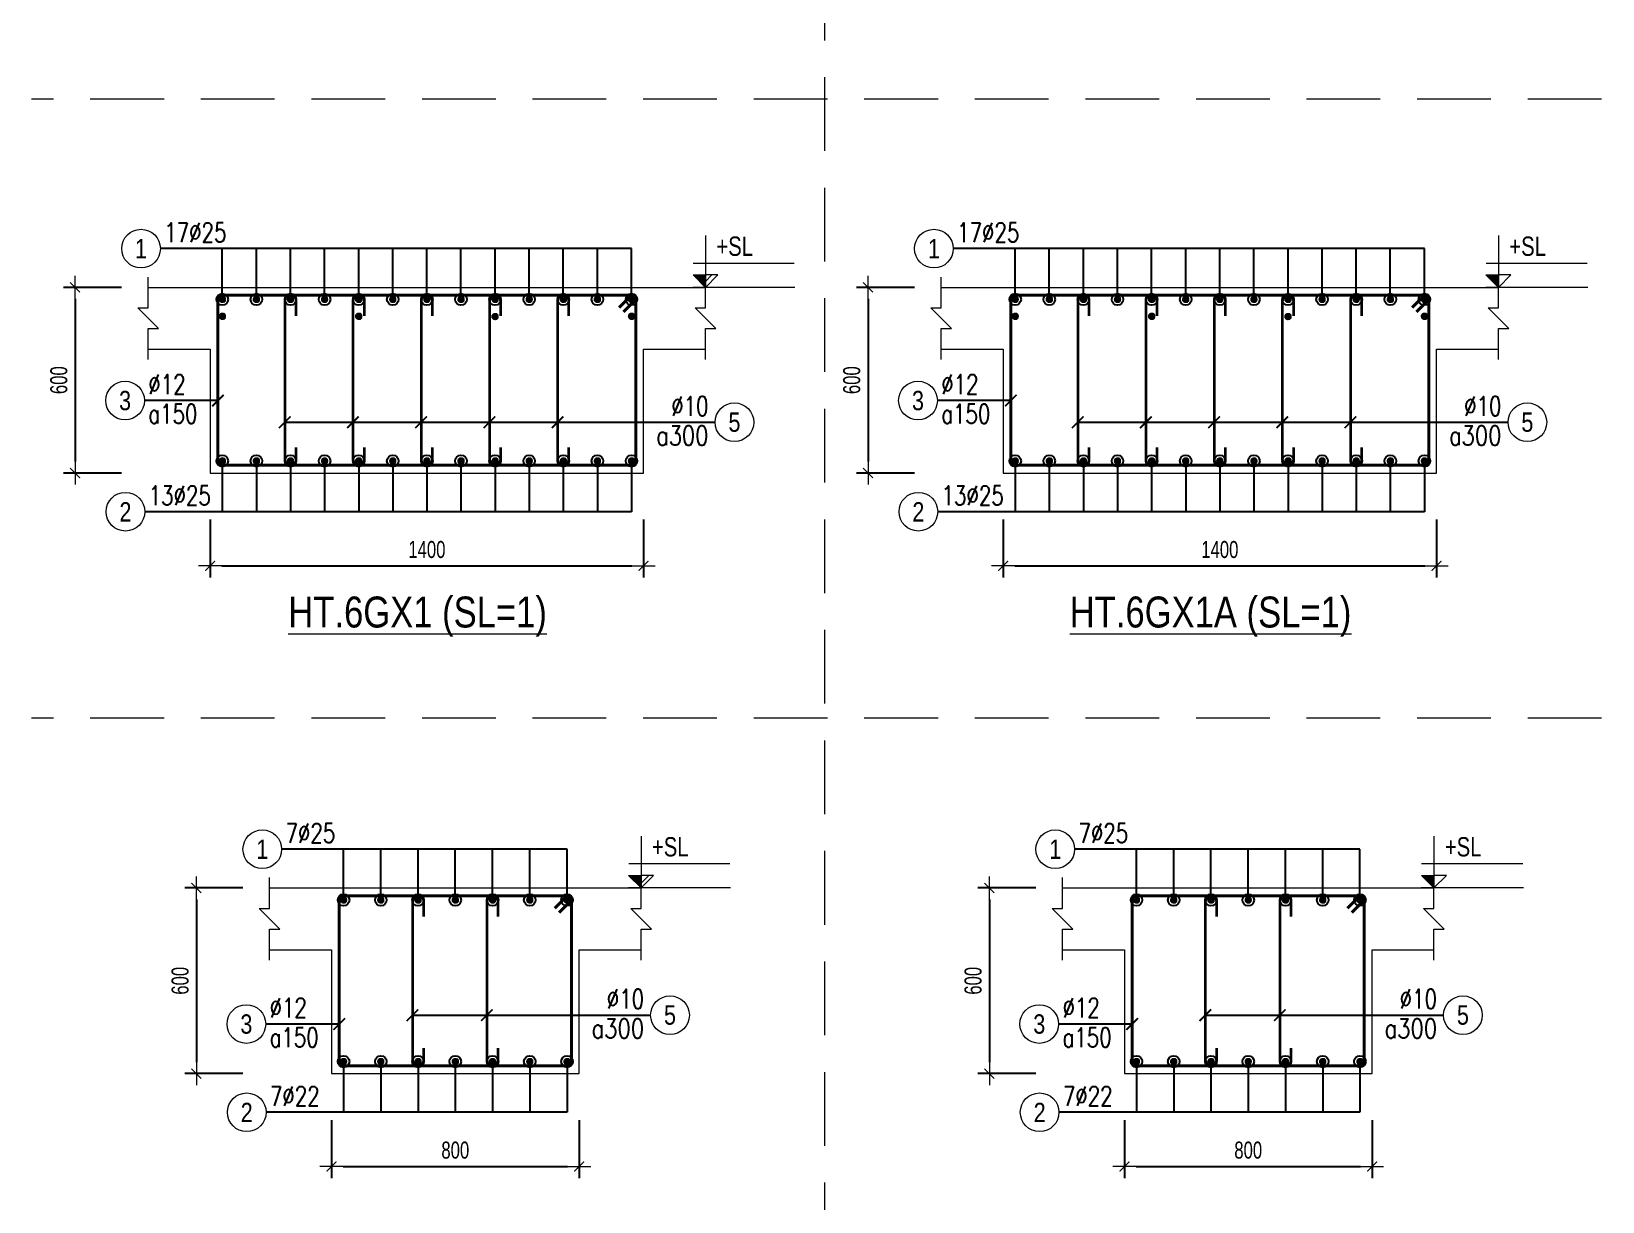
# Model space of a CAD drawing. Header units: millimetres. Extents: x 225489 to 327520, y -235866 to -221866.
# Drawn here: x 246514 to 251590, y -229428 to -225647 of the extents above; entities that cross this region are included whole.
import ezdxf
from ezdxf.enums import TextEntityAlignment as Align

# ---------------------------------------------------------------- set-up
doc = ezdxf.new("R2010")
doc.units = ezdxf.units.MM
doc.header["$PDMODE"] = 3
doc.linetypes.add('HIDDEN2', pattern=[4.762499999999999, 3.175, -1.5875])
doc.layers.get('0').update_dxf_attribs({"lineweight": 20})
doc.layers.get('Defpoints').update_dxf_attribs({"color": 151, "lineweight": 9})
for name, color, linetype, lineweight in [('NDC_S_ANNO', 7, 'Continuous', 20), ('NDC_S_CONTINUOUS', 3, 'Continuous', 20), ('NDC_S_DIM', 1, 'Continuous', 15), ('NDC_S_HIDDEN', 8, 'HIDDEN2', 13), ('NDC_S_REBAR', 4, 'Continuous', 35), ('NDC_S_STIRRUP', 4, 'Continuous', 40), ('NDC_S_TEXT SYMBOL', 7, 'Continuous', 20), ('NDC_S_THIN LINE', 8, 'Continuous', 9), ('NDC_S_VN TEXT', 7, 'Continuous', 20)]:
    doc.layers.add(name, color=color, linetype=linetype, lineweight=lineweight)
doc.styles.add('ARIAL', font='arial.ttf', dxfattribs={"width": 0.8})
doc.styles.add('NDC_ANNO', font='', dxfattribs={"width": 0.8})
doc.styles.add('NDC_DIM', font='', dxfattribs={"width": 0.75})
doc.styles.add('NDC_EN TXT', font='romans.shx', dxfattribs={"width": 0.8})
doc.styles.get('NDC_ANNO').set_extended_font_data('Dotum')
doc.styles.get('NDC_DIM').set_extended_font_data('Dotum')
doc.dimstyles.new('NDC_dim_25', dxfattribs={"dimscale": 25, "dimtxt": 2.2, "dimasz": 1.5, "dimexe": 1.5, "dimexo": 2.5, "dimgap": 1, "dimtad": 1, "dimdec": 0, "dimzin": 0, "dimdsep": 46, "dimtxsty": 'NDC_DIM', "dimblk": 'DIMMARK', "dimcen": 0.09, "dimdle": 1.2, "dimclrd": 1, "dimclre": 1, "dimclrt": 3, "dimadec": 0, "dimazin": 0, "dimtfac": 1, "dimtdec": 0, "dimtix": 1, "dimtofl": 0, "dimtmove": 0, "dimatfit": 3, "dimfxl": 6, "dimfxlon": 1, "dimtolj": 1, "dimtzin": 0, "dimarcsym": 0})

# ---------------------------------------------------------------- blocks, each defined once
blk = doc.blocks.new('kata_block_TD')
at = {"color": 6, "linetype": 'ByBlock', "lineweight": -2, "style": 'ARIAL', "width": 0.8}
blk.add_attdef('SECTDET2', text='', height=5, dxfattribs=at).set_placement((0, 7.970649532882817), align=Align.CENTER)
at = {"color": 0, "linetype": 'ByBlock', "lineweight": -2, "style": 'ARIAL', "width": 0.8}
blk.add_attdef('SECTDET1', text='', height=5, dxfattribs=at).set_placement((0, 1.470649532882817), align=Align.CENTER)
at = {"color": 3, "lineweight": 25, "style": 'ARIAL', "width": 0.8}
blk.add_attdef('SSCALE', text='', height=2.5, dxfattribs=at).set_placement((0, -3.998868953555331), align=Align.CENTER)
blk = doc.blocks.new('kata_block_CT')
at = {"layer": 'NDC_S_ANNO'}
blk.add_hatch(color=3, dxfattribs=at).paths.add_polyline_path([(0, 1.596954857557648), (-1.612010908633238, 1.596954857557648), (0, 0)])
at = {"layer": 'NDC_S_ANNO', "ltscale": 50}
h = blk.add_hatch(dxfattribs=at)
h.set_pattern_fill('ANSI31', color=256, scale=1.406250541793835, style=0)
h.set_pattern_definition([(45.00000000000001, (0, 5.456968210637569e-12), (-3.157122508925224, 3.157122508925225), [])])
h.paths.add_polyline_path([(0, 1.596954857557648), (0, 0), (1.612010908924276, 1.596954857557648)])
for p, q in [((-1.592704896858777, 3.140833880479477), (11.46947077315417, 3.140833880479477)), ((11.56125648126181, 5.456968210637569e-12), (-1.63869572513795, 5.456968210637569e-12))]:
    blk.add_line(p, q, dxfattribs=at)
for points in [[(0, 6.69495074864426), (0, 0)], [(0, 0), (-1.612010908924276, 1.596954857557648), (0, 1.596954857557648)], [(0, 0), (1.612010908924276, 1.596954857557648), (0, 1.596954857557648)]]:
    blk.add_lwpolyline(points, dxfattribs=at)
at = {"layer": 'NDC_S_ANNO', "color": 8, "ltscale": 50}
blk.add_lwpolyline([(0, 0), (-1.612010908633238, 1.596954857557648), (0, 1.596954857557648)], dxfattribs=at)
at = {"layer": 'NDC_S_TEXT SYMBOL', "color": 3, "style": 'NDC_ANNO', "width": 0.8}
blk.add_attdef('CT', (1.409564409346785, 4.068271311703938), '', height=2.5, dxfattribs=at)
blk = doc.blocks.new('DIMMARK')
at = {"layer": 'NDC_S_DIM', "color": 1}
blk.add_line((-1.5, 0), (1, 0), dxfattribs=at)
at = {"layer": 'NDC_S_DIM', "color": 2, "const_width": 0.1}
blk.add_lwpolyline([(-0.4242640687119285, -0.4242640687119285), (0.4242640687119285, 0.4242640687119285)], dxfattribs=at)
blk = doc.blocks.new('*D110')
at = {"layer": 'Defpoints', "color": 0, "transparency": 16777216}
for p in [(247091.9141844605, -227073.9738189841), (248491.9141844605, -227073.9738189841), (248491.9141844605, -227373.9738189841)]:
    blk.add_point(p, dxfattribs=at)
at = {"layer": 'NDC_S_DIM', "color": 1, "lineweight": -2, "transparency": 16777216}
for p, q in [((247091.9141844605, -227223.9738189841), (247091.9141844605, -227411.4738189841)), ((248491.9141844605, -227223.9738189841), (248491.9141844605, -227411.4738189841)), ((247129.4141844605, -227373.9738189841), (248454.4141844605, -227373.9738189841))]:
    blk.add_line(p, q, dxfattribs=at)
at = {"layer": 'NDC_S_DIM', "color": 1, "lineweight": -2, "transparency": 16777216, "xscale": 37.5, "yscale": 37.5, "zscale": 37.5, "rotation": 180}
blk.add_blockref('DIMMARK', (247091.9141844605, -227373.9738189841), dxfattribs=at)
at = {"layer": 'NDC_S_DIM', "color": 1, "lineweight": -2, "transparency": 16777216, "xscale": 37.5, "yscale": 37.5, "zscale": 37.5}
blk.add_blockref('DIMMARK', (248491.9141844605, -227373.9738189841), dxfattribs=at)
at = {"layer": 'NDC_S_DIM', "color": 3, "transparency": 16777216, "insert": (247791.9141844605, -227321.4738189841), "char_height": 55.00000000000001, "attachment_point": 5, "style": 'NDC_DIM'}
blk.add_mtext('\\A1;1400', dxfattribs=at)
blk = doc.blocks.new('kata_block_THEP')
at = {"layer": 'NDC_S_REBAR', "color": 0}
for p, q in [((-0.5, 0), (0.5, 0)), ((-0.3535533905960619, 0.353553390592424), (0.3535533905960619, -0.353553390592424)), ((0.3535533905960619, 0.353553390592424), (-0.3535533905960619, -0.353553390592424)), ((0, 0.5), (0, -0.5))]:
    blk.add_line(p, q, dxfattribs=at)
at = {"layer": 'NDC_S_REBAR', "color": 0, "const_width": 0.08333333333333334}
blk.add_lwpolyline([(-0.5, -1.818989403545856e-12, 1), (0.5000000000145519, -1.818989403545856e-12, 1), (-0.5, -1.818989403545856e-12, 1)], format="xyb", dxfattribs=at)
blk = doc.blocks.new('*U11')
blk.add_circle((-2.5, 0), 2.5)
at = {"layer": 'NDC_S_VN TEXT', "color": 3, "style": 'NDC_EN TXT', "width": 0.75}
blk.add_attdef('DK1', (0.5, 0.8455043070534884), '', height=2.5, dxfattribs=at)
at = {"layer": 'NDC_S_VN TEXT', "color": 7, "style": 'ARIAL', "width": 0.8}
blk.add_attdef('SH2', text='', height=2.5, dxfattribs=at).set_placement((-2.5, 0), align=Align.MIDDLE)
blk = doc.blocks.new('*U12')
blk.add_circle((-2.5, 0), 2.5)
at = {"layer": 'NDC_S_VN TEXT', "color": 3, "style": 'NDC_EN TXT', "width": 0.75}
for tag, p in [('DK1', (0.5, 0.8455043070534884)), ('KC1', (0.5, -2.972544307831413))]:
    blk.add_attdef(tag, p, '', height=2.5, dxfattribs=at)
at = {"layer": 'NDC_S_VN TEXT', "color": 7, "style": 'ARIAL', "width": 0.8}
blk.add_attdef('SH2', text='', height=2.5, dxfattribs=at).set_placement((-2.5, 0), align=Align.MIDDLE)
blk = doc.blocks.new('*U15')
blk.add_circle((2.5, 0), 2.5)
at = {"layer": 'NDC_S_VN TEXT', "color": 3, "style": 'NDC_EN TXT'}
for tag, width, p in [('DK2', 0.75, (-0.85, 0.8455043070534884)), ('KC2', 0.8, (-0.85, -2.972544307831413))]:
    blk.add_attdef(tag, text='', height=2.5, dxfattribs=dict(at, width=width)).set_placement(p, align=Align.RIGHT)
at = {"layer": 'NDC_S_VN TEXT', "color": 7, "style": 'ARIAL', "width": 0.8}
blk.add_attdef('SH3', text='', height=2.5, dxfattribs=at).set_placement((2.5, 0), align=Align.MIDDLE)
blk = doc.blocks.new('*D111')
at = {"layer": 'Defpoints', "color": 0, "transparency": 16777216}
for p in [(247161.5873090049, -226473.9738189841), (246655.5873090049, -227073.9738189841), (247161.5873090049, -227073.9738189841)]:
    blk.add_point(p, dxfattribs=at)
at = {"layer": 'NDC_S_DIM', "color": 1, "lineweight": -2, "transparency": 16777216}
for p, q in [((246805.5873090049, -226473.9738189841), (246618.0873090049, -226473.9738189841)), ((246655.5873090049, -226511.4738189841), (246655.5873090049, -227036.4738189841)), ((246805.5873090049, -227073.9738189841), (246618.0873090049, -227073.9738189841))]:
    blk.add_line(p, q, dxfattribs=at)
at = {"layer": 'NDC_S_DIM', "color": 1, "lineweight": -2, "transparency": 16777216, "xscale": 37.5, "yscale": 37.5, "zscale": 37.5}
for p, rotation in [((246655.5873090049, -226473.9738189841), 90), ((246655.5873090049, -227073.9738189841), 270)]:
    blk.add_blockref('DIMMARK', p, dxfattribs=dict(at, rotation=rotation))
at = {"layer": 'NDC_S_DIM', "color": 3, "transparency": 16777216, "insert": (246603.0873090049, -226773.9738189841), "char_height": 55.00000000000001, "attachment_point": 5, "rotation": 90, "style": 'NDC_DIM'}
blk.add_mtext('\\A1;600', dxfattribs=at)
blk = doc.blocks.new('*D112')
at = {"layer": 'Defpoints', "color": 0, "transparency": 16777216}
for p in [(249653.4251218291, -227073.9738189841), (251053.4251218291, -227073.9738189841), (251053.4251218291, -227373.9738189841)]:
    blk.add_point(p, dxfattribs=at)
at = {"layer": 'NDC_S_DIM', "color": 1, "lineweight": -2, "transparency": 16777216}
for p, q in [((249653.4251218291, -227223.9738189841), (249653.4251218291, -227411.4738189841)), ((251053.4251218291, -227223.9738189841), (251053.4251218291, -227411.4738189841)), ((249690.9251218291, -227373.9738189841), (251015.9251218291, -227373.9738189841))]:
    blk.add_line(p, q, dxfattribs=at)
at = {"layer": 'NDC_S_DIM', "color": 1, "lineweight": -2, "transparency": 16777216, "xscale": 37.5, "yscale": 37.5, "zscale": 37.5, "rotation": 180}
blk.add_blockref('DIMMARK', (249653.4251218291, -227373.9738189841), dxfattribs=at)
at = {"layer": 'NDC_S_DIM', "color": 1, "lineweight": -2, "transparency": 16777216, "xscale": 37.5, "yscale": 37.5, "zscale": 37.5}
blk.add_blockref('DIMMARK', (251053.4251218291, -227373.9738189841), dxfattribs=at)
at = {"layer": 'NDC_S_DIM', "color": 3, "transparency": 16777216, "insert": (250353.4251218291, -227321.4738189841), "char_height": 55.00000000000001, "attachment_point": 5, "style": 'NDC_DIM'}
blk.add_mtext('\\A1;1400', dxfattribs=at)
blk = doc.blocks.new('*D113')
at = {"layer": 'Defpoints', "color": 0, "transparency": 16777216}
for p in [(249723.0982463734, -226473.9738189841), (249217.0982463734, -227073.9738189841), (249723.0982463734, -227073.9738189841)]:
    blk.add_point(p, dxfattribs=at)
at = {"layer": 'NDC_S_DIM', "color": 1, "lineweight": -2, "transparency": 16777216}
for p, q in [((249367.0982463734, -226473.9738189841), (249179.5982463734, -226473.9738189841)), ((249217.0982463734, -226511.4738189841), (249217.0982463734, -227036.4738189841)), ((249367.0982463734, -227073.9738189841), (249179.5982463734, -227073.9738189841))]:
    blk.add_line(p, q, dxfattribs=at)
at = {"layer": 'NDC_S_DIM', "color": 1, "lineweight": -2, "transparency": 16777216, "xscale": 37.5, "yscale": 37.5, "zscale": 37.5}
for p, rotation in [((249217.0982463734, -226473.9738189841), 90), ((249217.0982463734, -227073.9738189841), 270)]:
    blk.add_blockref('DIMMARK', p, dxfattribs=dict(at, rotation=rotation))
at = {"layer": 'NDC_S_DIM', "color": 3, "transparency": 16777216, "insert": (249164.5982463735, -226773.9738189841), "char_height": 55.00000000000001, "attachment_point": 5, "rotation": 90, "style": 'NDC_DIM'}
blk.add_mtext('\\A1;600', dxfattribs=at)
blk = doc.blocks.new('*D124')
at = {"layer": 'Defpoints', "color": 0, "transparency": 16777216}
for p in [(247483.7167519764, -229014.6993829713), (248283.7167519764, -229014.6993829713), (248283.7167519764, -229314.6993829713)]:
    blk.add_point(p, dxfattribs=at)
at = {"layer": 'NDC_S_DIM', "color": 1, "lineweight": -2, "transparency": 16777216}
for p, q in [((247483.7167519764, -229164.6993829713), (247483.7167519764, -229352.1993829713)), ((248283.7167519764, -229164.6993829713), (248283.7167519764, -229352.1993829713)), ((247521.2167519764, -229314.6993829713), (248246.2167519764, -229314.6993829713))]:
    blk.add_line(p, q, dxfattribs=at)
at = {"layer": 'NDC_S_DIM', "color": 1, "lineweight": -2, "transparency": 16777216, "xscale": 37.5, "yscale": 37.5, "zscale": 37.5, "rotation": 180}
blk.add_blockref('DIMMARK', (247483.7167519764, -229314.6993829713), dxfattribs=at)
at = {"layer": 'NDC_S_DIM', "color": 1, "lineweight": -2, "transparency": 16777216, "xscale": 37.5, "yscale": 37.5, "zscale": 37.5}
blk.add_blockref('DIMMARK', (248283.7167519764, -229314.6993829713), dxfattribs=at)
at = {"layer": 'NDC_S_DIM', "color": 3, "transparency": 16777216, "insert": (247883.7167519764, -229262.1993829713), "char_height": 55.00000000000001, "attachment_point": 5, "style": 'NDC_DIM'}
blk.add_mtext('\\A1;800', dxfattribs=at)
blk = doc.blocks.new('*D125')
at = {"layer": 'Defpoints', "color": 0, "transparency": 16777216}
for p in [(247553.3898765207, -228414.6993829713), (247047.3898765207, -229014.6993829713), (247553.3898765207, -229014.6993829713)]:
    blk.add_point(p, dxfattribs=at)
at = {"layer": 'NDC_S_DIM', "color": 1, "lineweight": -2, "transparency": 16777216}
for p, q in [((247197.3898765207, -228414.6993829713), (247009.8898765207, -228414.6993829713)), ((247047.3898765207, -228452.1993829713), (247047.3898765207, -228977.1993829713)), ((247197.3898765207, -229014.6993829713), (247009.8898765207, -229014.6993829713))]:
    blk.add_line(p, q, dxfattribs=at)
at = {"layer": 'NDC_S_DIM', "color": 1, "lineweight": -2, "transparency": 16777216, "xscale": 37.5, "yscale": 37.5, "zscale": 37.5}
for p, rotation in [((247047.3898765207, -228414.6993829713), 90), ((247047.3898765207, -229014.6993829713), 270)]:
    blk.add_blockref('DIMMARK', p, dxfattribs=dict(at, rotation=rotation))
at = {"layer": 'NDC_S_DIM', "color": 3, "transparency": 16777216, "insert": (246994.8898765208, -228714.6993829712), "char_height": 55.00000000000001, "attachment_point": 5, "rotation": 90, "style": 'NDC_DIM'}
blk.add_mtext('\\A1;600', dxfattribs=at)
blk = doc.blocks.new('*D126')
at = {"layer": 'Defpoints', "color": 0, "transparency": 16777216}
for p in [(250045.2276893449, -229014.6993829713), (250845.2276893449, -229014.6993829713), (250845.2276893449, -229314.6993829713)]:
    blk.add_point(p, dxfattribs=at)
at = {"layer": 'NDC_S_DIM', "color": 1, "lineweight": -2, "transparency": 16777216}
for p, q in [((250045.2276893449, -229164.6993829713), (250045.2276893449, -229352.1993829713)), ((250845.2276893449, -229164.6993829713), (250845.2276893449, -229352.1993829713)), ((250082.7276893449, -229314.6993829713), (250807.7276893449, -229314.6993829713))]:
    blk.add_line(p, q, dxfattribs=at)
at = {"layer": 'NDC_S_DIM', "color": 1, "lineweight": -2, "transparency": 16777216, "xscale": 37.5, "yscale": 37.5, "zscale": 37.5, "rotation": 180}
blk.add_blockref('DIMMARK', (250045.2276893449, -229314.6993829713), dxfattribs=at)
at = {"layer": 'NDC_S_DIM', "color": 1, "lineweight": -2, "transparency": 16777216, "xscale": 37.5, "yscale": 37.5, "zscale": 37.5}
blk.add_blockref('DIMMARK', (250845.2276893449, -229314.6993829713), dxfattribs=at)
at = {"layer": 'NDC_S_DIM', "color": 3, "transparency": 16777216, "insert": (250445.2276893449, -229262.1993829713), "char_height": 55.00000000000001, "attachment_point": 5, "style": 'NDC_DIM'}
blk.add_mtext('\\A1;800', dxfattribs=at)
blk = doc.blocks.new('*D127')
at = {"layer": 'Defpoints', "color": 0, "transparency": 16777216}
for p in [(250114.9008138892, -228414.6993829713), (249608.9008138892, -229014.6993829713), (250114.9008138892, -229014.6993829713)]:
    blk.add_point(p, dxfattribs=at)
at = {"layer": 'NDC_S_DIM', "color": 1, "lineweight": -2, "transparency": 16777216}
for p, q in [((249758.9008138892, -228414.6993829713), (249571.4008138892, -228414.6993829713)), ((249608.9008138892, -228452.1993829713), (249608.9008138892, -228977.1993829713)), ((249758.9008138892, -229014.6993829713), (249571.4008138892, -229014.6993829713))]:
    blk.add_line(p, q, dxfattribs=at)
at = {"layer": 'NDC_S_DIM', "color": 1, "lineweight": -2, "transparency": 16777216, "xscale": 37.5, "yscale": 37.5, "zscale": 37.5}
for p, rotation in [((249608.9008138892, -228414.6993829713), 90), ((249608.9008138892, -229014.6993829713), 270)]:
    blk.add_blockref('DIMMARK', p, dxfattribs=dict(at, rotation=rotation))
at = {"layer": 'NDC_S_DIM', "color": 3, "transparency": 16777216, "insert": (249556.4008138893, -228714.6993829712), "char_height": 55.00000000000001, "attachment_point": 5, "rotation": 90, "style": 'NDC_DIM'}
blk.add_mtext('\\A1;600', dxfattribs=at)

msp = doc.modelspace()

# ---------------------------------------------------------------- linework, layer by layer
at = {"layer": 'NDC_S_CONTINUOUS'}
for points in [[(246891.9141844605, -226473.9738189841), (247091.9141844605, -226473.9738189841), (247091.9141844605, -226473.9738189841), (248491.9141844605, -226473.9738189841), (248491.9141844605, -226473.9738189841), (248691.9141844605, -226473.9738189841)], [(249453.4251218291, -226473.9738189841), (249653.4251218291, -226473.9738189841), (249653.4251218291, -226473.9738189841), (251053.4251218291, -226473.9738189841), (251053.4251218291, -226473.9738189841), (251253.4251218291, -226473.9738189841)], [(246891.9141844605, -226673.9738189841), (247091.9141844605, -226673.9738189841), (247091.9141844605, -227073.9738189841), (248491.9141844605, -227073.9738189841), (248491.9141844605, -226673.9738189841), (248691.9141844605, -226673.9738189841)], [(249453.4251218291, -226673.9738189841), (249653.4251218291, -226673.9738189841), (249653.4251218291, -227073.9738189841), (251053.4251218291, -227073.9738189841), (251053.4251218291, -226673.9738189841), (251253.4251218291, -226673.9738189841)], [(247283.7167519764, -228414.6993829713), (247483.7167519764, -228414.6993829713), (247483.7167519764, -228414.6993829713), (248283.7167519764, -228414.6993829713), (248283.7167519764, -228414.6993829713), (248483.7167519764, -228414.6993829713)], [(249845.2276893449, -228414.6993829713), (250045.2276893449, -228414.6993829713), (250045.2276893449, -228414.6993829713), (250845.2276893449, -228414.6993829713), (250845.2276893449, -228414.6993829713), (251045.2276893449, -228414.6993829713)], [(247283.7167519764, -228614.6993829713), (247483.7167519764, -228614.6993829713), (247483.7167519764, -229014.6993829713), (248283.7167519764, -229014.6993829713), (248283.7167519764, -228614.6993829713), (248483.7167519764, -228614.6993829713)], [(249845.2276893449, -228614.6993829713), (250045.2276893449, -228614.6993829713), (250045.2276893449, -229014.6993829713), (250845.2276893449, -229014.6993829713), (250845.2276893449, -228614.6993829713), (251045.2276893449, -228614.6993829713)]]:
    msp.add_lwpolyline(points, dxfattribs=at)
at = {"layer": 'NDC_S_HIDDEN', "ltscale": 75}
for p, q in [((249075.8963880729, -221865.8761660784), (249075.8963880729, -235865.8761660625)), ((264444.9620122843, -225865.8761660739), (246514.3854507044, -225865.8761660738)), ((264444.9620122843, -227865.8761660716), (246514.3854507044, -227865.8761660715))]:
    msp.add_line(p, q, dxfattribs=at)
at = {"layer": 'NDC_S_REBAR'}
for points in [[(247369.8125213246, -226566.3185089174), (247369.8125213246, -226517.4053391076, 0.9999999999999999), (247332.9485213245, -226517.4053391076), (247332.9485213245, -227030.541818984, 0.9999999999999999), (247369.8125213246, -227030.541818984), (247369.8125213246, -226991.2849279752, -0.414213562)], [(247589.8798475965, -226566.3185089174), (247589.8798475965, -226517.4053391076, 0.9999999999999999), (247553.0158475965, -226517.4053391076), (247553.0158475965, -227030.541818984, 0.9999999999999999), (247589.8798475965, -227030.541818984), (247589.8798475965, -226991.2849279752, -0.414213562)], [(247810.2131809339, -226566.3185089174), (247810.2131809339, -226517.4053391076, 0.9999999999999999), (247773.3491809339, -226517.4053391076), (247773.3491809339, -227030.5418189841, 0.9999999999999999), (247810.2131809339, -227030.5418189841), (247810.2131809339, -226991.2849279752, -0.414213562)], [(248030.5465142713, -226566.3185089174), (248030.5465142713, -226517.4053391076, 0.9999999999999999), (247993.6825142713, -226517.4053391076), (247993.6825142713, -227030.5418189841, 0.9999999999999999), (248030.5465142713, -227030.5418189841), (248030.5465142713, -226991.2849279752, -0.414213562)], [(248250.8798476046, -226566.3185089175), (248250.8798476046, -226517.4053391076, 0.9999999999999999), (248214.0158476046, -226517.4053391076), (248214.0158476046, -227030.5418189841, 0.9999999999999999), (248250.8798476046, -227030.5418189841), (248250.8798476046, -226991.2849279753, -0.414213562)], [(249931.3234586931, -226566.3185089174), (249931.3234586931, -226517.4053391076, 0.9999999999999999), (249894.4594586931, -226517.4053391076), (249894.4594586931, -227030.541818984, 0.9999999999999999), (249931.3234586931, -227030.541818984), (249931.3234586931, -226991.2849279752, -0.414213562)], [(250151.3907849651, -226566.3185089174), (250151.3907849651, -226517.4053391076, 0.9999999999999999), (250114.526784965, -226517.4053391076), (250114.526784965, -227030.541818984, 0.9999999999999999), (250151.3907849651, -227030.541818984), (250151.3907849651, -226991.2849279752, -0.414213562)], [(250371.7241183025, -226566.3185089174), (250371.7241183025, -226517.4053391076, 0.9999999999999999), (250334.8601183024, -226517.4053391076), (250334.8601183024, -227030.5418189841, 0.9999999999999999), (250371.7241183025, -227030.5418189841), (250371.7241183025, -226991.2849279752, -0.414213562)], [(250592.0574516398, -226566.3185089174), (250592.0574516398, -226517.4053391076, 0.9999999999999999), (250555.1934516398, -226517.4053391076), (250555.1934516398, -227030.5418189841, 0.9999999999999999), (250592.0574516398, -227030.5418189841), (250592.0574516398, -226991.2849279752, -0.414213562)], [(250812.3907849731, -226566.3185089175), (250812.3907849731, -226517.4053391076, 0.9999999999999999), (250775.5267849731, -226517.4053391076), (250775.5267849731, -227030.5418189841, 0.9999999999999999), (250812.3907849731, -227030.5418189841), (250812.3907849731, -226991.2849279753, -0.414213562)], [(247781.9484221656, -228507.0440729046), (247781.9484221656, -228458.1309030947, 0.9999999999999999), (247745.0844221656, -228458.1309030947), (247745.0844221656, -228971.2673829712, 0.9999999999999999), (247781.9484221656, -228971.2673829712), (247781.9484221656, -228932.0104919624, -0.414213562)], [(248022.6150888321, -228507.0440729046), (248022.6150888321, -228458.1309030947, 0.9999999999999999), (247985.7510888321, -228458.1309030947), (247985.7510888321, -228971.2673829712, 0.9999999999999999), (248022.6150888321, -228971.2673829712), (248022.6150888321, -228932.0104919624, -0.414213562)], [(250343.4593595341, -228507.0440729046), (250343.4593595341, -228458.1309030947, 0.9999999999999999), (250306.5953595341, -228458.1309030947), (250306.5953595341, -228971.2673829712, 0.9999999999999999), (250343.4593595341, -228971.2673829712), (250343.4593595341, -228932.0104919624, -0.414213562)], [(250584.1260262006, -228507.0440729046), (250584.1260262006, -228458.1309030947, 0.9999999999999999), (250547.2620262006, -228458.1309030947), (250547.2620262006, -228971.2673829712, 0.9999999999999999), (250584.1260262006, -228971.2673829712), (250584.1260262006, -228932.0104919624, -0.414213562)]]:
    msp.add_lwpolyline(points, format="xyb", dxfattribs=at)
at = {"layer": 'NDC_S_STIRRUP'}
for points in [[(248412.9141844605, -226538.9738189841), (248452.9141844605, -226498.9738189841, -0.414213562), (248466.9141844605, -226512.9738189841), (248466.9141844605, -227034.9738189841, -0.414213562), (248452.9141844605, -227048.9738189841), (247130.9141844605, -227048.9738189841, -0.414213562), (247116.9141844605, -227034.9738189841), (247116.9141844605, -226512.9738189841, -0.414213562), (247130.9141844605, -226498.9738189841), (248452.9141844605, -226498.9738189841, -0.414213562), (248466.9141844605, -226512.9738189841), (248426.9141844605, -226552.9738189841)], [(250974.4251218291, -226538.9738189841), (251014.4251218291, -226498.9738189841, -0.414213562), (251028.4251218291, -226512.9738189841), (251028.4251218291, -227034.9738189841, -0.414213562), (251014.4251218291, -227048.9738189841), (249692.4251218291, -227048.9738189841, -0.414213562), (249678.4251218291, -227034.9738189841), (249678.4251218291, -226512.9738189841, -0.414213562), (249692.4251218291, -226498.9738189841), (251014.4251218291, -226498.9738189841, -0.414213562), (251028.4251218291, -226512.9738189841), (250988.4251218291, -226552.9738189841)], [(248204.7167519764, -228479.6993829713), (248244.7167519764, -228439.6993829713, -0.414213562), (248258.7167519764, -228453.6993829713), (248258.7167519764, -228975.6993829713, -0.414213562), (248244.7167519764, -228989.6993829713), (247522.7167519764, -228989.6993829713, -0.414213562), (247508.7167519764, -228975.6993829713), (247508.7167519764, -228453.6993829713, -0.414213562), (247522.7167519764, -228439.6993829713), (248244.7167519764, -228439.6993829713, -0.414213562), (248258.7167519764, -228453.6993829713), (248218.7167519764, -228493.6993829713)], [(250766.2276893449, -228479.6993829713), (250806.2276893449, -228439.6993829713, -0.414213562), (250820.2276893449, -228453.6993829713), (250820.2276893449, -228975.6993829713, -0.414213562), (250806.2276893449, -228989.6993829713), (250084.2276893449, -228989.6993829713, -0.414213562), (250070.2276893449, -228975.6993829713), (250070.2276893449, -228453.6993829713, -0.414213562), (250084.2276893449, -228439.6993829713), (250806.2276893449, -228439.6993829713, -0.414213562), (250820.2276893449, -228453.6993829713), (250780.2276893449, -228493.6993829713)]]:
    msp.add_lwpolyline(points, format="xyb", dxfattribs=at)
at = {"layer": 'NDC_S_THIN LINE'}
for points in [[(246891.9141844605, -226707.3071523174), (246891.9141844605, -226607.3071523174), (246925.2475177938, -226607.3071523174), (246858.5808511272, -226540.6404856507), (246891.9141844606, -226540.6404856507), (246891.9141844606, -226440.6404856507)], [(248691.9141844605, -226707.3071523174), (248691.9141844605, -226607.3071523174), (248725.2475177938, -226607.3071523174), (248658.5808511272, -226540.6404856507), (248691.9141844606, -226540.6404856507), (248691.9141844606, -226440.6404856507)], [(249453.4251218291, -226707.3071523174), (249453.4251218291, -226607.3071523174), (249486.7584551624, -226607.3071523174), (249420.0917884958, -226540.6404856507), (249453.4251218291, -226540.6404856507), (249453.4251218291, -226440.6404856507)], [(251253.4251218291, -226707.3071523174), (251253.4251218291, -226607.3071523174), (251286.7584551624, -226607.3071523174), (251220.0917884958, -226540.6404856507), (251253.4251218291, -226540.6404856507), (251253.4251218291, -226440.6404856507)], [(247283.7167519764, -228648.0327163046), (247283.7167519764, -228548.0327163046), (247317.0500853098, -228548.0327163046), (247250.3834186431, -228481.3660496379), (247283.7167519765, -228481.3660496379), (247283.7167519765, -228381.3660496379)], [(248483.7167519764, -228648.0327163046), (248483.7167519764, -228548.0327163046), (248517.0500853098, -228548.0327163046), (248450.3834186431, -228481.3660496379), (248483.7167519765, -228481.3660496379), (248483.7167519765, -228381.3660496379)], [(249845.2276893449, -228648.0327163046), (249845.2276893449, -228548.0327163046), (249878.5610226783, -228548.0327163046), (249811.8943560116, -228481.3660496379), (249845.227689345, -228481.3660496379), (249845.227689345, -228381.3660496379)], [(251045.2276893449, -228648.0327163046), (251045.2276893449, -228548.0327163046), (251078.5610226783, -228548.0327163046), (251011.8943560116, -228481.3660496379), (251045.227689345, -228481.3660496379), (251045.227689345, -228381.3660496379)]]:
    msp.add_lwpolyline(points, dxfattribs=at)

# ---------------------------------------------------------------- block references
at = {"layer": 'NDC_S_REBAR', "xscale": 22, "yscale": 22, "zscale": 22}
for p in [(247130.9141844605, -226512.9738189841), (247241.0808511272, -226512.9738189841), (247351.2475177939, -226512.9738189841), (247461.4141844605, -226512.9738189841), (247571.5808511272, -226512.9738189841), (247681.7475177939, -226512.9738189841), (247791.9141844605, -226512.9738189841), (247902.0808511272, -226512.9738189841), (248012.2475177939, -226512.9738189841), (248122.4141844605, -226512.9738189841), (248232.5808511272, -226512.9738189841), (248342.7475177939, -226512.9738189841), (248452.9141844605, -226512.9738189841), (249692.4251218291, -226512.9738189841), (249802.5917884957, -226512.9738189841), (249912.7584551624, -226512.9738189841), (250022.9251218291, -226512.9738189841), (250133.0917884957, -226512.9738189841), (250243.2584551624, -226512.9738189841), (250353.4251218291, -226512.9738189841), (250463.5917884957, -226512.9738189841), (250573.7584551624, -226512.9738189841), (250683.9251218291, -226512.9738189841), (250794.0917884957, -226512.9738189841), (250904.2584551624, -226512.9738189841), (251014.4251218291, -226512.9738189841), (247130.9141844605, -226567.4467240699), (247571.5808511272, -226567.4467240699), (248012.1145142711, -226568.2760101637), (248452.9141844605, -226567.4467240699), (249692.4251218291, -226567.4467240699), (250133.0917884957, -226567.4467240699), (250573.6254516397, -226568.2760101637), (251014.4251218291, -226567.4467240699), (247130.9141844605, -227034.9738189841), (247241.0808511272, -227034.9738189841), (247351.2475177939, -227034.9738189841), (247461.4141844605, -227034.9738189841), (247571.5808511272, -227034.9738189841), (247681.7475177939, -227034.9738189841), (247791.9141844605, -227034.9738189841), (247902.0808511272, -227034.9738189841), (248012.2475177939, -227034.9738189841), (248122.4141844605, -227034.9738189841), (248232.5808511272, -227034.9738189841), (248342.7475177939, -227034.9738189841), (248452.9141844605, -227034.9738189841), (249692.4251218291, -227034.9738189841), (249802.5917884957, -227034.9738189841), (249912.7584551624, -227034.9738189841), (250022.9251218291, -227034.9738189841), (250133.0917884957, -227034.9738189841), (250243.2584551624, -227034.9738189841), (250353.4251218291, -227034.9738189841), (250463.5917884957, -227034.9738189841), (250573.7584551624, -227034.9738189841), (250683.9251218291, -227034.9738189841), (250794.0917884957, -227034.9738189841), (250904.2584551624, -227034.9738189841), (251014.4251218291, -227034.9738189841), (247522.7167519764, -228453.6993829713), (247643.0500853097, -228453.6993829713), (247763.383418643, -228453.6993829713), (247883.7167519763, -228453.6993829712), (248004.0500853097, -228453.6993829712), (248124.3834186429, -228453.6993829712), (248244.7167519764, -228453.6993829713), (250084.2276893449, -228453.6993829713), (250204.5610226782, -228453.6993829713), (250324.8943560115, -228453.6993829713), (250445.2276893448, -228453.6993829712), (250565.5610226782, -228453.6993829712), (250685.8943560114, -228453.6993829712), (250806.2276893449, -228453.6993829713), (247522.7167519764, -228975.6993829713), (247643.0500853097, -228975.6993829713), (247763.383418643, -228975.6993829713), (247883.7167519763, -228975.6993829712), (248004.0500853097, -228975.6993829712), (248124.3834186429, -228975.6993829712), (248244.7167519764, -228975.6993829713), (250084.2276893449, -228975.6993829713), (250204.5610226782, -228975.6993829713), (250324.8943560115, -228975.6993829713), (250445.2276893448, -228975.6993829712), (250565.5610226782, -228975.6993829712), (250685.8943560114, -228975.6993829712), (250806.2276893449, -228975.6993829713)]:
    msp.add_blockref('kata_block_THEP', p, dxfattribs=at)
at = {"layer": 'NDC_S_THIN LINE', "xscale": 25, "yscale": 25, "zscale": 25}
for name, p, values in [('*U11', (246930.9141844605, -226348.9738189841), {'SH2': '1', 'DK1': '17%%c25'}), ('*U11', (249492.4251218291, -226348.9738189841), {'SH2': '1', 'DK1': '17%%c25'}), ('*U12', (246879.4141844605, -226839.7944895937), {'SH2': '3', 'DK1': '%%c12', 'KC1': 'a150'}), ('*U12', (249440.9251218291, -226839.7944895937), {'SH2': '3', 'DK1': '%%c12', 'KC1': 'a150'}), ('*U15', (248722.9703833248, -226909.9642258603), {'SH3': '5', 'DK2': '%%c10', 'KC2': 'a300'}), ('*U15', (251284.4813206933, -226909.9642258603), {'SH3': '5', 'DK2': '%%c10', 'KC2': 'a300'}), ('*U11', (246880.6052160837, -227198.9738189841), {'SH2': '2', 'DK1': '13%%c25'}), ('*U11', (249442.1161534523, -227198.9738189841), {'SH2': '2', 'DK1': '13%%c25'}), ('*U11', (247322.7167519764, -228289.6993829713), {'SH2': '1', 'DK1': '7%%c25'}), ('*U11', (249884.2276893449, -228289.6993829713), {'SH2': '1', 'DK1': '7%%c25'}), ('*U15', (248514.7729508406, -228825.8569550763), {'SH3': '5', 'DK2': '%%c10', 'KC2': 'a300'}), ('*U15', (251076.2838882091, -228825.8569550763), {'SH3': '5', 'DK2': '%%c10', 'KC2': 'a300'}), ('*U12', (247271.2167519764, -228854.3910845828), {'SH2': '3', 'DK1': '%%c12', 'KC1': 'a150'}), ('*U12', (249832.7276893449, -228854.3910845828), {'SH2': '3', 'DK1': '%%c12', 'KC1': 'a150'}), ('*U11', (247272.4077835996, -229139.6993829713), {'SH2': '2', 'DK1': '7%%c22'}), ('*U11', (249833.9187209681, -229139.6993829713), {'SH2': '2', 'DK1': '7%%c22'})]:
    msp.add_blockref(name, p, dxfattribs=at).add_auto_attribs(values)
at = {"layer": 'NDC_S_VN TEXT', "xscale": 25, "yscale": 25, "zscale": 25}
for p in [(248691.9141844605, -226473.9738189841), (251253.4251218291, -226473.9738189841), (248483.7167519764, -228414.6993829713), (251045.2276893449, -228414.6993829713)]:
    msp.add_blockref('kata_block_CT', p, dxfattribs=at).add_auto_attribs({'CT': '+SL'})
at = {"layer": 'NDC_S_VN TEXT'}
ref = msp.add_blockref('kata_block_TD', (247761.9395906903, -227602.5539007183), dxfattribs=dict(at, xscale=20, yscale=20, zscale=20))
ref.add_attrib('SECTDET1', '%%uHT.6GX1 (SL=1)', dxfattribs={"layer": '0', "color": 0, "linetype": 'ByBlock', "lineweight": -2, "height": 100, "style": 'ARIAL', "width": 0.8}).set_placement((247761.9395906903, -227573.1409100607), align=Align.CENTER)
ref = msp.add_blockref('kata_block_TD', (250323.4505280589, -227602.5539007183), dxfattribs=dict(at, xscale=20, yscale=20, zscale=20))
ref.add_attrib('SECTDET1', '%%uHT.6GX1A (SL=1)', dxfattribs={"layer": '0', "color": 0, "linetype": 'ByBlock', "lineweight": -2, "height": 100, "style": 'ARIAL', "width": 0.8}).set_placement((250323.4505280589, -227573.1409100607), align=Align.CENTER)

# ---------------------------------------------------------------- dimensions: what is measured, and where the dimension line sits
at = {"layer": 'NDC_S_DIM'}
for base, p1, p2, picture, middle in [((246655.5873090049, -227073.9738189841), (247161.5873090049, -226473.9738189841), (247161.5873090049, -227073.9738189841), '*D111', (246603.0873090049, -226773.9738189841)), ((249217.0982463734, -227073.9738189841), (249723.0982463734, -226473.9738189841), (249723.0982463734, -227073.9738189841), '*D113', (249164.5982463735, -226773.9738189841)), ((247047.3898765207, -229014.6993829713), (247553.3898765207, -228414.6993829713), (247553.3898765207, -229014.6993829713), '*D125', (246994.8898765208, -228714.6993829712)), ((249608.9008138892, -229014.6993829713), (250114.9008138892, -228414.6993829713), (250114.9008138892, -229014.6993829713), '*D127', (249556.4008138893, -228714.6993829712))]:
    dim = msp.add_linear_dim(base=base, p1=p1, p2=p2, angle=270, dimstyle='NDC_dim_25', dxfattribs=at)
    dim.commit()
    dim.dimension.update_dxf_attribs({"geometry": picture, "text_midpoint": middle})
for base, p1, p2, picture, middle in [((248491.9141844605, -227373.9738189841), (247091.9141844605, -227073.9738189841), (248491.9141844605, -227073.9738189841), '*D110', (247791.9141844605, -227321.4738189841)), ((251053.4251218291, -227373.9738189841), (249653.4251218291, -227073.9738189841), (251053.4251218291, -227073.9738189841), '*D112', (250353.4251218291, -227321.4738189841)), ((248283.7167519764, -229314.6993829713), (247483.7167519764, -229014.6993829713), (248283.7167519764, -229014.6993829713), '*D124', (247883.7167519764, -229262.1993829713)), ((250845.2276893449, -229314.6993829713), (250045.2276893449, -229014.6993829713), (250845.2276893449, -229014.6993829713), '*D126', (250445.2276893449, -229262.1993829713))]:
    dim = msp.add_linear_dim(base=base, p1=p1, p2=p2, dimstyle='NDC_dim_25', dxfattribs=at)
    dim.commit()
    dim.dimension.update_dxf_attribs({"geometry": picture, "text_midpoint": middle})

# ---------------------------------------------------------------- leaders
at = {"layer": 'NDC_S_THIN LINE'}
for points, override in [([(247130.9141844605, -226512.9738189841), (247130.9141844605, -226348.9738189841), (246930.9141844605, -226348.9738189841)], {"dimldrblk": 'DotBlank'}), ([(248452.9141844605, -226512.9738189841), (248452.9141844605, -226348.9738189841), (246930.9141844605, -226348.9738189841)], {"dimldrblk": 'DotBlank'}), ([(247241.0808511273, -226512.9738189841), (247241.0808511273, -226348.9738189841), (247041.0808511273, -226348.9738189841)], {"dimldrblk": 'DotBlank'}), ([(247351.2475177939, -226512.9738189841), (247351.2475177939, -226348.9738189841), (247151.2475177939, -226348.9738189841)], {"dimldrblk": 'DotBlank'}), ([(247461.4141844605, -226512.9738189841), (247461.4141844605, -226348.9738189841), (247261.4141844605, -226348.9738189841)], {"dimldrblk": 'DotBlank'}), ([(247571.5808511273, -226512.9738189841), (247571.5808511273, -226348.9738189841), (247371.5808511273, -226348.9738189841)], {"dimldrblk": 'DotBlank'}), ([(247681.7475177939, -226512.9738189841), (247681.7475177939, -226348.9738189841), (247481.7475177939, -226348.9738189841)], {"dimldrblk": 'DotBlank'}), ([(247791.9141844605, -226512.9738189841), (247791.9141844605, -226348.9738189841), (247591.9141844605, -226348.9738189841)], {"dimldrblk": 'DotBlank'}), ([(247902.0808511272, -226512.9738189841), (247902.0808511272, -226348.9738189841), (247702.0808511272, -226348.9738189841)], {"dimldrblk": 'DotBlank'}), ([(248012.247517794, -226512.9738189841), (248012.247517794, -226348.9738189841), (247812.247517794, -226348.9738189841)], {"dimldrblk": 'DotBlank'}), ([(248122.4141844607, -226512.9738189841), (248122.4141844607, -226348.9738189841), (247922.4141844607, -226348.9738189841)], {"dimldrblk": 'DotBlank'}), ([(248232.5808511272, -226512.9738189841), (248232.5808511272, -226348.9738189841), (248032.5808511272, -226348.9738189841)], {"dimldrblk": 'DotBlank'}), ([(248342.747517794, -226512.9738189841), (248342.747517794, -226348.9738189841), (248142.747517794, -226348.9738189841)], {"dimldrblk": 'DotBlank'}), ([(249692.4251218291, -226512.9738189841), (249692.4251218291, -226348.9738189841), (249492.4251218291, -226348.9738189841)], {"dimldrblk": 'DotBlank'}), ([(251014.4251218291, -226512.9738189841), (251014.4251218291, -226348.9738189841), (249492.4251218291, -226348.9738189841)], {"dimldrblk": 'DotBlank'}), ([(249802.5917884959, -226512.9738189841), (249802.5917884959, -226348.9738189841), (249602.5917884959, -226348.9738189841)], {"dimldrblk": 'DotBlank'}), ([(249912.7584551624, -226512.9738189841), (249912.7584551624, -226348.9738189841), (249712.7584551624, -226348.9738189841)], {"dimldrblk": 'DotBlank'}), ([(250022.9251218291, -226512.9738189841), (250022.9251218291, -226348.9738189841), (249822.9251218291, -226348.9738189841)], {"dimldrblk": 'DotBlank'}), ([(250133.0917884959, -226512.9738189841), (250133.0917884959, -226348.9738189841), (249933.0917884959, -226348.9738189841)], {"dimldrblk": 'DotBlank'}), ([(250243.2584551624, -226512.9738189841), (250243.2584551624, -226348.9738189841), (250043.2584551624, -226348.9738189841)], {"dimldrblk": 'DotBlank'}), ([(250353.4251218291, -226512.9738189841), (250353.4251218291, -226348.9738189841), (250153.4251218291, -226348.9738189841)], {"dimldrblk": 'DotBlank'}), ([(250463.5917884957, -226512.9738189841), (250463.5917884957, -226348.9738189841), (250263.5917884957, -226348.9738189841)], {"dimldrblk": 'DotBlank'}), ([(250573.7584551626, -226512.9738189841), (250573.7584551626, -226348.9738189841), (250373.7584551626, -226348.9738189841)], {"dimldrblk": 'DotBlank'}), ([(250683.9251218293, -226512.9738189841), (250683.9251218293, -226348.9738189841), (250483.9251218293, -226348.9738189841)], {"dimldrblk": 'DotBlank'}), ([(250794.0917884957, -226512.9738189841), (250794.0917884957, -226348.9738189841), (250594.0917884957, -226348.9738189841)], {"dimldrblk": 'DotBlank'}), ([(250904.2584551626, -226512.9738189841), (250904.2584551626, -226348.9738189841), (250704.2584551626, -226348.9738189841)], {"dimldrblk": 'DotBlank'}), ([(247116.9141844605, -226839.7944895937), (246879.4141844605, -226839.7944895937)], {"dimldrblk": 'ArchTick'}), ([(249678.4251218291, -226839.7944895937), (249440.9251218291, -226839.7944895937)], {"dimldrblk": 'ArchTick'}), ([(247332.9485213245, -226909.9642258603), (248722.9703833248, -226909.9642258603)], {"dimldrblk": 'ArchTick'}), ([(247553.0158475965, -226909.9642258603), (248722.9703833248, -226909.9642258603)], {"dimldrblk": 'ArchTick'}), ([(247773.3491809339, -226909.9642258603), (248722.9703833248, -226909.9642258603)], {"dimldrblk": 'ArchTick'}), ([(247993.6825142713, -226909.9642258603), (248345.5221046557, -226909.9642258603)], {"dimldrblk": 'ArchTick'}), ([(248214.0158476046, -226909.9642258603), (248534.1132404676, -226909.9642258603)], {"dimldrblk": 'ArchTick'}), ([(249894.4594586931, -226909.9642258603), (251284.4813206933, -226909.9642258603)], {"dimldrblk": 'ArchTick'}), ([(250114.526784965, -226909.9642258603), (251284.4813206933, -226909.9642258603)], {"dimldrblk": 'ArchTick'}), ([(250334.8601183024, -226909.9642258603), (251284.4813206933, -226909.9642258603)], {"dimldrblk": 'ArchTick'}), ([(250555.1934516398, -226909.9642258603), (250907.0330420242, -226909.9642258603)], {"dimldrblk": 'ArchTick'}), ([(250775.5267849731, -226909.9642258603), (251095.6241778362, -226909.9642258603)], {"dimldrblk": 'ArchTick'}), ([(247130.9141844605, -227034.9738189841), (247130.9141844605, -227198.9738189841), (246880.6052160837, -227198.9738189841)], {"dimldrblk": 'DotBlank'}), ([(248452.9141844605, -227034.9738189841), (248452.9141844605, -227198.9738189841), (246880.6052160837, -227198.9738189841)], {"dimldrblk": 'DotBlank'}), ([(247241.0808511273, -227034.9738189841), (247241.0808511273, -227198.9738189841), (246990.7718827505, -227198.9738189841)], {"dimldrblk": 'DotBlank'}), ([(247351.2475177939, -227034.9738189841), (247351.2475177939, -227198.9738189841), (247100.938549417, -227198.9738189841)], {"dimldrblk": 'DotBlank'}), ([(247461.4141844605, -227034.9738189841), (247461.4141844605, -227198.9738189841), (247211.1052160837, -227198.9738189841)], {"dimldrblk": 'DotBlank'}), ([(247571.5808511273, -227034.9738189841), (247571.5808511273, -227198.9738189841), (247321.2718827505, -227198.9738189841)], {"dimldrblk": 'DotBlank'}), ([(247681.7475177939, -227034.9738189841), (247681.7475177939, -227198.9738189841), (247431.438549417, -227198.9738189841)], {"dimldrblk": 'DotBlank'}), ([(247791.9141844605, -227034.9738189841), (247791.9141844605, -227198.9738189841), (247541.6052160837, -227198.9738189841)], {"dimldrblk": 'DotBlank'}), ([(247902.0808511272, -227034.9738189841), (247902.0808511272, -227198.9738189841), (247651.7718827504, -227198.9738189841)], {"dimldrblk": 'DotBlank'}), ([(248012.247517794, -227034.9738189841), (248012.247517794, -227198.9738189841), (247761.9385494172, -227198.9738189841)], {"dimldrblk": 'DotBlank'}), ([(248122.4141844607, -227034.9738189841), (248122.4141844607, -227198.9738189841), (247872.1052160839, -227198.9738189841)], {"dimldrblk": 'DotBlank'}), ([(248232.5808511272, -227034.9738189841), (248232.5808511272, -227198.9738189841), (247982.2718827504, -227198.9738189841)], {"dimldrblk": 'DotBlank'}), ([(248342.747517794, -227034.9738189841), (248342.747517794, -227198.9738189841), (248092.4385494172, -227198.9738189841)], {"dimldrblk": 'DotBlank'}), ([(249692.4251218291, -227034.9738189841), (249692.4251218291, -227198.9738189841), (249442.1161534523, -227198.9738189841)], {"dimldrblk": 'DotBlank'}), ([(251014.4251218291, -227034.9738189841), (251014.4251218291, -227198.9738189841), (249442.1161534523, -227198.9738189841)], {"dimldrblk": 'DotBlank'}), ([(249802.5917884959, -227034.9738189841), (249802.5917884959, -227198.9738189841), (249552.2828201191, -227198.9738189841)], {"dimldrblk": 'DotBlank'}), ([(249912.7584551624, -227034.9738189841), (249912.7584551624, -227198.9738189841), (249662.4494867856, -227198.9738189841)], {"dimldrblk": 'DotBlank'}), ([(250022.9251218291, -227034.9738189841), (250022.9251218291, -227198.9738189841), (249772.6161534523, -227198.9738189841)], {"dimldrblk": 'DotBlank'}), ([(250133.0917884959, -227034.9738189841), (250133.0917884959, -227198.9738189841), (249882.7828201191, -227198.9738189841)], {"dimldrblk": 'DotBlank'}), ([(250243.2584551624, -227034.9738189841), (250243.2584551624, -227198.9738189841), (249992.9494867856, -227198.9738189841)], {"dimldrblk": 'DotBlank'}), ([(250353.4251218291, -227034.9738189841), (250353.4251218291, -227198.9738189841), (250103.1161534523, -227198.9738189841)], {"dimldrblk": 'DotBlank'}), ([(250463.5917884957, -227034.9738189841), (250463.5917884957, -227198.9738189841), (250213.2828201189, -227198.9738189841)], {"dimldrblk": 'DotBlank'}), ([(250573.7584551626, -227034.9738189841), (250573.7584551626, -227198.9738189841), (250323.4494867857, -227198.9738189841)], {"dimldrblk": 'DotBlank'}), ([(250683.9251218293, -227034.9738189841), (250683.9251218293, -227198.9738189841), (250433.6161534524, -227198.9738189841)], {"dimldrblk": 'DotBlank'}), ([(250794.0917884957, -227034.9738189841), (250794.0917884957, -227198.9738189841), (250543.7828201189, -227198.9738189841)], {"dimldrblk": 'DotBlank'}), ([(250904.2584551626, -227034.9738189841), (250904.2584551626, -227198.9738189841), (250653.9494867857, -227198.9738189841)], {"dimldrblk": 'DotBlank'}), ([(247522.7167519764, -228453.6993829713), (247522.7167519764, -228289.6993829713), (247322.7167519764, -228289.6993829713)], {"dimldrblk": 'DotBlank'}), ([(248244.7167519764, -228453.6993829713), (248244.7167519764, -228289.6993829713), (247322.7167519764, -228289.6993829713)], {"dimldrblk": 'DotBlank'}), ([(247643.0500853097, -228453.6993829713), (247643.0500853097, -228289.6993829713), (247443.0500853098, -228289.6993829713)], {"dimldrblk": 'DotBlank'}), ([(247763.3834186431, -228453.6993829713), (247763.3834186431, -228289.6993829713), (247563.3834186431, -228289.6993829713)], {"dimldrblk": 'DotBlank'}), ([(247883.7167519763, -228453.6993829713), (247883.7167519763, -228289.6993829713), (247683.7167519763, -228289.6993829713)], {"dimldrblk": 'DotBlank'}), ([(248004.0500853097, -228453.6993829713), (248004.0500853097, -228289.6993829713), (247804.0500853097, -228289.6993829713)], {"dimldrblk": 'DotBlank'}), ([(248124.3834186429, -228453.6993829713), (248124.3834186429, -228289.6993829713), (247924.3834186429, -228289.6993829713)], {"dimldrblk": 'DotBlank'}), ([(250084.2276893449, -228453.6993829713), (250084.2276893449, -228289.6993829713), (249884.2276893449, -228289.6993829713)], {"dimldrblk": 'DotBlank'}), ([(250806.2276893449, -228453.6993829713), (250806.2276893449, -228289.6993829713), (249884.2276893449, -228289.6993829713)], {"dimldrblk": 'DotBlank'}), ([(250204.5610226782, -228453.6993829713), (250204.5610226782, -228289.6993829713), (250004.5610226783, -228289.6993829713)], {"dimldrblk": 'DotBlank'}), ([(250324.8943560116, -228453.6993829713), (250324.8943560116, -228289.6993829713), (250124.8943560116, -228289.6993829713)], {"dimldrblk": 'DotBlank'}), ([(250445.2276893448, -228453.6993829713), (250445.2276893448, -228289.6993829713), (250245.2276893448, -228289.6993829713)], {"dimldrblk": 'DotBlank'}), ([(250565.5610226782, -228453.6993829713), (250565.5610226782, -228289.6993829713), (250365.5610226782, -228289.6993829713)], {"dimldrblk": 'DotBlank'}), ([(250685.8943560114, -228453.6993829713), (250685.8943560114, -228289.6993829713), (250485.8943560114, -228289.6993829713)], {"dimldrblk": 'DotBlank'}), ([(247745.0844221656, -228825.8569550763), (248514.7729508406, -228825.8569550763)], {"dimldrblk": 'ArchTick'}), ([(247985.7510888321, -228825.8569550763), (248514.7729508406, -228825.8569550763)], {"dimldrblk": 'ArchTick'}), ([(250306.5953595341, -228825.8569550763), (251076.2838882091, -228825.8569550763)], {"dimldrblk": 'ArchTick'}), ([(250547.2620262006, -228825.8569550763), (251076.2838882091, -228825.8569550763)], {"dimldrblk": 'ArchTick'}), ([(247508.7167519764, -228854.3910845828), (247271.2167519764, -228854.3910845828)], {"dimldrblk": 'ArchTick'}), ([(250070.2276893449, -228854.3910845828), (249832.7276893449, -228854.3910845828)], {"dimldrblk": 'ArchTick'}), ([(247522.7167519764, -228975.6993829713), (247522.7167519764, -229139.6993829713), (247272.4077835996, -229139.6993829713)], {"dimldrblk": 'DotBlank'}), ([(248244.7167519764, -228975.6993829713), (248244.7167519764, -229139.6993829713), (247272.4077835996, -229139.6993829713)], {"dimldrblk": 'DotBlank'}), ([(247643.0500853097, -228975.6993829713), (247643.0500853097, -229139.6993829713), (247392.7411169329, -229139.6993829713)], {"dimldrblk": 'DotBlank'}), ([(247763.3834186431, -228975.6993829713), (247763.3834186431, -229139.6993829713), (247513.0744502663, -229139.6993829713)], {"dimldrblk": 'DotBlank'}), ([(247883.7167519763, -228975.6993829713), (247883.7167519763, -229139.6993829713), (247633.4077835995, -229139.6993829713)], {"dimldrblk": 'DotBlank'}), ([(248004.0500853097, -228975.6993829713), (248004.0500853097, -229139.6993829713), (247753.7411169328, -229139.6993829713)], {"dimldrblk": 'DotBlank'}), ([(248124.3834186429, -228975.6993829713), (248124.3834186429, -229139.6993829713), (247874.0744502661, -229139.6993829713)], {"dimldrblk": 'DotBlank'}), ([(250084.2276893449, -228975.6993829713), (250084.2276893449, -229139.6993829713), (249833.9187209681, -229139.6993829713)], {"dimldrblk": 'DotBlank'}), ([(250806.2276893449, -228975.6993829713), (250806.2276893449, -229139.6993829713), (249833.9187209681, -229139.6993829713)], {"dimldrblk": 'DotBlank'}), ([(250204.5610226782, -228975.6993829713), (250204.5610226782, -229139.6993829713), (249954.2520543014, -229139.6993829713)], {"dimldrblk": 'DotBlank'}), ([(250324.8943560116, -228975.6993829713), (250324.8943560116, -229139.6993829713), (250074.5853876348, -229139.6993829713)], {"dimldrblk": 'DotBlank'}), ([(250445.2276893448, -228975.6993829713), (250445.2276893448, -229139.6993829713), (250194.918720968, -229139.6993829713)], {"dimldrblk": 'DotBlank'}), ([(250565.5610226782, -228975.6993829713), (250565.5610226782, -229139.6993829713), (250315.2520543013, -229139.6993829713)], {"dimldrblk": 'DotBlank'}), ([(250685.8943560114, -228975.6993829713), (250685.8943560114, -229139.6993829713), (250435.5853876346, -229139.6993829713)], {"dimldrblk": 'DotBlank'})]:
    msp.add_leader(points, dimstyle='NDC_dim_25', override=override, dxfattribs=at)

doc.saveas('drawing.dxf')
